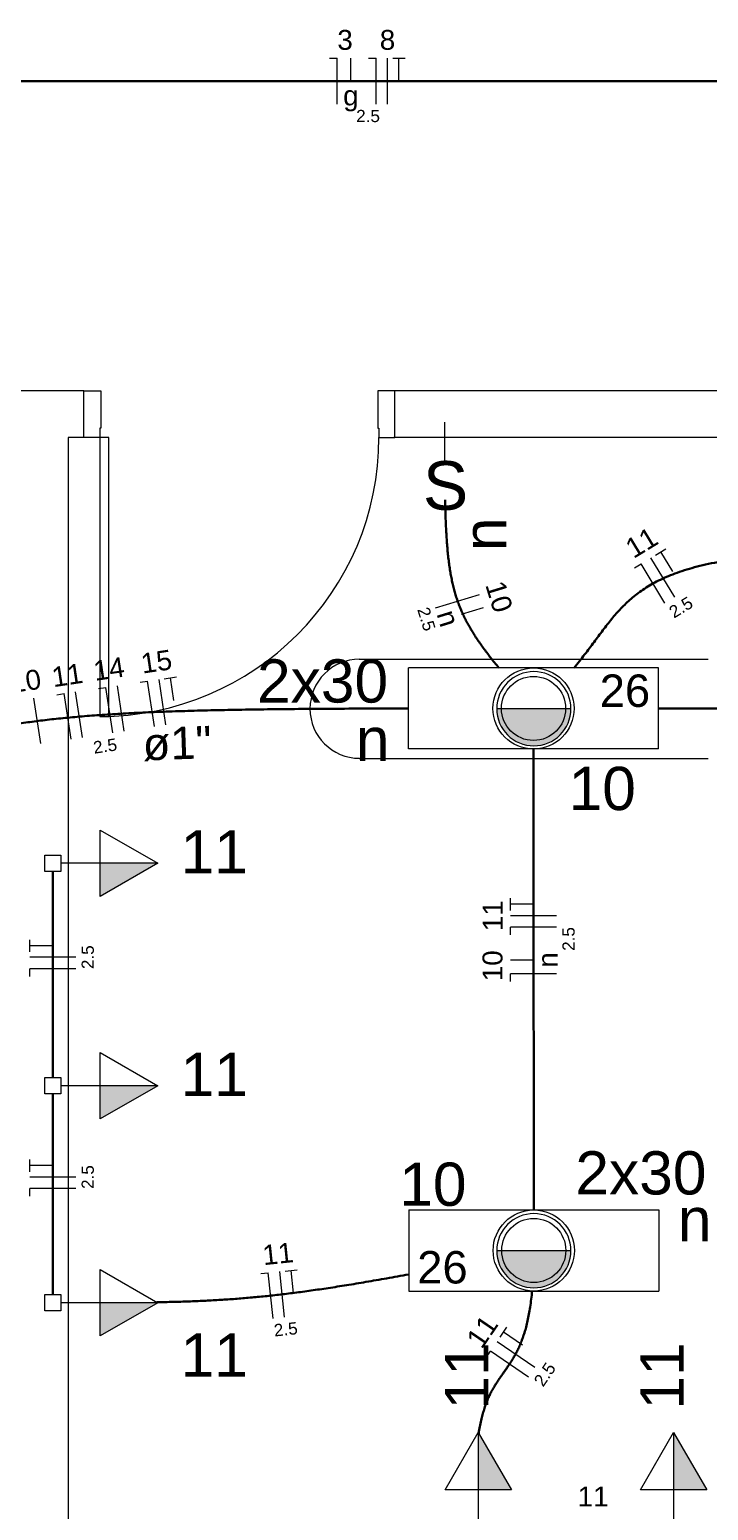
# Model space of a CAD drawing. Header units: millimetres. Extents: x 0 to 356, y -3 to 174.
# Drawn here: x 63.23 to 67.66, y 23.16 to 32.83 of the extents above; entities that cross this region are included whole.
import ezdxf

# ---------------------------------------------------------------- set-up
doc = ezdxf.new("R2010")
doc.units = ezdxf.units.MM
doc.header["$LTSCALE"] = 0.5
doc.header["$MEASUREMENT"] = 0
doc.linetypes.add('DOT2', pattern=[3.175, 0, -3.175])
for name, color, linetype, lineweight in [('Arquitetura', 8, 'Continuous', 5), ('EL-Condutos', 4, 'Continuous', 30), ('EL-Fios', 9, 'Continuous', 20), ('EL-Textos condutos', 7, 'Continuous', 20), ('EL-Textos fios', 7, 'Continuous', 20), ('EL-Textos pontos', 5, 'Continuous', 20), ('P-SIMBOL', 5, 'Continuous', 20)]:
    doc.layers.add(name, color=color, linetype=linetype, lineweight=lineweight)
doc.styles.add('Arial', font='arial.ttf')

msp = doc.modelspace()

# ---------------------------------------------------------------- hatches: boundary and pattern name
at = {"layer": 'Arquitetura', "linetype": 'Continuous'}
for points in [[(66.519, 28.153), (66.54, 28.154), (66.561, 28.157), (66.581, 28.161), (66.602, 28.168), (66.621, 28.176), (66.64, 28.185), (66.658, 28.197), (66.674, 28.21), (66.69, 28.224), (66.704, 28.239), (66.717, 28.256), (66.728, 28.274), (66.738, 28.293), (66.746, 28.312), (66.753, 28.332), (66.757, 28.353), (66.76, 28.374), (66.761, 28.395), (66.761, 28.396), (66.761, 28.396), (66.761, 28.396), (66.761, 28.396), (66.761, 28.396), (66.761, 28.396), (66.761, 28.396), (66.761, 28.396), (66.761, 28.396), (66.761, 28.396), (66.761, 28.396), (66.761, 28.396), (66.761, 28.396), (66.761, 28.396), (66.761, 28.396), (66.761, 28.396), (66.761, 28.396), (66.761, 28.396), (66.761, 28.396), (66.761, 28.396), (66.761, 28.396), (66.761, 28.396), (66.761, 28.396), (66.761, 28.396), (66.761, 28.396), (66.761, 28.396), (66.761, 28.396), (66.761, 28.396), (66.761, 28.396), (66.761, 28.396), (66.761, 28.396), (66.761, 28.396), (66.761, 28.396), (66.761, 28.396), (66.761, 28.396), (66.761, 28.396), (66.761, 28.396), (66.761, 28.396), (66.761, 28.396), (66.761, 28.396), (66.761, 28.396), (66.761, 28.396), (66.761, 28.396), (66.761, 28.396), (66.761, 28.396), (66.761, 28.396), (66.761, 28.396), (66.761, 28.396), (66.761, 28.396), (66.761, 28.396), (66.761, 28.396), (66.761, 28.396), (66.761, 28.396), (66.761, 28.396), (66.761, 28.396), (66.761, 28.396), (66.761, 28.396), (66.761, 28.396), (66.761, 28.396), (66.761, 28.396), (66.761, 28.396), (66.761, 28.396), (66.761, 28.396), (66.761, 28.396), (66.761, 28.396), (66.761, 28.396), (66.761, 28.396), (66.761, 28.396), (66.761, 28.396), (66.761, 28.396), (66.761, 28.396), (66.761, 28.396), (66.761, 28.396), (66.276, 28.397), (66.276, 28.396), (66.276, 28.396), (66.276, 28.396), (66.276, 28.396), (66.276, 28.396), (66.276, 28.396), (66.276, 28.396), (66.276, 28.396), (66.276, 28.396), (66.276, 28.396), (66.276, 28.396), (66.276, 28.396), (66.276, 28.396), (66.276, 28.396), (66.276, 28.396), (66.276, 28.396), (66.276, 28.396), (66.276, 28.396), (66.276, 28.396), (66.276, 28.396), (66.276, 28.396), (66.276, 28.396), (66.276, 28.396), (66.276, 28.396), (66.276, 28.396), (66.276, 28.396), (66.276, 28.396), (66.276, 28.396), (66.276, 28.396), (66.276, 28.396), (66.276, 28.396), (66.276, 28.396), (66.276, 28.396), (66.276, 28.396), (66.276, 28.396), (66.276, 28.396), (66.276, 28.396), (66.276, 28.396), (66.276, 28.396), (66.276, 28.396), (66.276, 28.396), (66.276, 28.396), (66.276, 28.396), (66.276, 28.396), (66.276, 28.396), (66.276, 28.396), (66.276, 28.396), (66.276, 28.396), (66.276, 28.396), (66.276, 28.396), (66.276, 28.396), (66.276, 28.396), (66.276, 28.396), (66.276, 28.396), (66.276, 28.396), (66.276, 28.396), (66.276, 28.396), (66.276, 28.396), (66.276, 28.396), (66.276, 28.396), (66.276, 28.396), (66.276, 28.396), (66.276, 28.396), (66.276, 28.396), (66.276, 28.396), (66.276, 28.396), (66.276, 28.396), (66.276, 28.396), (66.276, 28.396), (66.276, 28.396), (66.276, 28.396), (66.276, 28.396), (66.276, 28.396), (66.276, 28.395), (66.277, 28.374), (66.28, 28.353), (66.285, 28.332), (66.291, 28.312), (66.299, 28.293), (66.309, 28.274), (66.32, 28.256), (66.333, 28.239), (66.347, 28.224), (66.363, 28.21), (66.38, 28.197), (66.398, 28.185), (66.416, 28.176), (66.436, 28.168), (66.456, 28.161), (66.477, 28.157), (66.498, 28.154), (66.519, 28.153), (66.519, 28.153)], [(66.519, 24.613), (66.54, 24.614), (66.561, 24.617), (66.581, 24.621), (66.602, 24.628), (66.621, 24.636), (66.64, 24.645), (66.658, 24.657), (66.674, 24.67), (66.69, 24.684), (66.704, 24.699), (66.717, 24.716), (66.728, 24.734), (66.738, 24.753), (66.746, 24.772), (66.753, 24.792), (66.757, 24.813), (66.76, 24.834), (66.761, 24.855), (66.761, 24.856), (66.761, 24.856), (66.761, 24.856), (66.761, 24.856), (66.761, 24.856), (66.761, 24.856), (66.761, 24.856), (66.761, 24.856), (66.761, 24.856), (66.761, 24.856), (66.761, 24.856), (66.761, 24.856), (66.761, 24.856), (66.761, 24.856), (66.761, 24.856), (66.761, 24.856), (66.761, 24.856), (66.761, 24.856), (66.761, 24.856), (66.761, 24.856), (66.761, 24.856), (66.761, 24.856), (66.761, 24.856), (66.761, 24.856), (66.761, 24.856), (66.761, 24.856), (66.761, 24.856), (66.761, 24.856), (66.761, 24.856), (66.761, 24.856), (66.761, 24.856), (66.761, 24.856), (66.761, 24.856), (66.761, 24.856), (66.761, 24.856), (66.761, 24.856), (66.761, 24.856), (66.761, 24.856), (66.761, 24.856), (66.761, 24.856), (66.761, 24.856), (66.761, 24.856), (66.761, 24.856), (66.761, 24.856), (66.761, 24.856), (66.761, 24.856), (66.761, 24.856), (66.761, 24.856), (66.761, 24.856), (66.761, 24.856), (66.761, 24.856), (66.761, 24.856), (66.761, 24.856), (66.761, 24.856), (66.761, 24.856), (66.761, 24.856), (66.761, 24.856), (66.761, 24.856), (66.761, 24.856), (66.761, 24.856), (66.761, 24.856), (66.761, 24.856), (66.761, 24.856), (66.761, 24.856), (66.761, 24.856), (66.761, 24.856), (66.761, 24.856), (66.761, 24.856), (66.761, 24.856), (66.761, 24.856), (66.761, 24.856), (66.761, 24.856), (66.761, 24.856), (66.276, 24.857), (66.276, 24.856), (66.276, 24.856), (66.276, 24.856), (66.276, 24.856), (66.276, 24.856), (66.276, 24.856), (66.276, 24.856), (66.276, 24.856), (66.276, 24.856), (66.276, 24.856), (66.276, 24.856), (66.276, 24.856), (66.276, 24.856), (66.276, 24.856), (66.276, 24.856), (66.276, 24.856), (66.276, 24.856), (66.276, 24.856), (66.276, 24.856), (66.276, 24.856), (66.276, 24.856), (66.276, 24.856), (66.276, 24.856), (66.276, 24.856), (66.276, 24.856), (66.276, 24.856), (66.276, 24.856), (66.276, 24.856), (66.276, 24.856), (66.276, 24.856), (66.276, 24.856), (66.276, 24.856), (66.276, 24.856), (66.276, 24.856), (66.276, 24.856), (66.276, 24.856), (66.276, 24.856), (66.276, 24.856), (66.276, 24.856), (66.276, 24.856), (66.276, 24.856), (66.276, 24.856), (66.276, 24.856), (66.276, 24.856), (66.276, 24.856), (66.276, 24.856), (66.276, 24.856), (66.276, 24.856), (66.276, 24.856), (66.276, 24.856), (66.276, 24.856), (66.276, 24.856), (66.276, 24.856), (66.276, 24.856), (66.276, 24.856), (66.276, 24.856), (66.276, 24.856), (66.276, 24.856), (66.276, 24.856), (66.276, 24.856), (66.276, 24.856), (66.276, 24.856), (66.276, 24.856), (66.276, 24.856), (66.276, 24.856), (66.276, 24.856), (66.276, 24.856), (66.276, 24.856), (66.276, 24.856), (66.276, 24.856), (66.276, 24.856), (66.276, 24.856), (66.276, 24.856), (66.276, 24.855), (66.277, 24.834), (66.28, 24.813), (66.285, 24.792), (66.291, 24.772), (66.299, 24.753), (66.309, 24.734), (66.32, 24.716), (66.333, 24.699), (66.347, 24.684), (66.363, 24.67), (66.38, 24.657), (66.398, 24.645), (66.416, 24.636), (66.436, 24.628), (66.456, 24.621), (66.477, 24.617), (66.498, 24.614), (66.519, 24.613), (66.519, 24.613)]]:
    msp.add_hatch(color=256, dxfattribs=at).paths.add_polyline_path(points)
at = {"layer": 'P-SIMBOL', "linetype": 'Continuous'}
for points in [[(63.6891, 27.3856), (64.0641, 27.3856), (63.6891, 27.1691)], [(63.6891, 25.9326), (64.0641, 25.9326), (63.6891, 25.7161)], [(63.6891, 24.515), (64.0641, 24.515), (63.6891, 24.2985)], [(66.1562, 23.292), (66.1562, 23.6671), (66.3727, 23.2921)], [(67.4308, 23.292), (67.4308, 23.6671), (67.6473, 23.2921)]]:
    msp.add_hatch(color=256, dxfattribs=at).paths.add_polyline_path(points)

# ---------------------------------------------------------------- linework, layer by layer
at = {"layer": 'Arquitetura'}
for p, q in [((63.583, 30.471), (59.434, 30.471)), ((72.592, 30.471), (65.606, 30.471)), ((63.583, 30.167), (63.48, 30.167)), ((63.48, 30.167), (63.48, 23.083)), ((69.15, 30.167), (65.606, 30.167)), ((65.38, 28.719), (67.657, 28.719)), ((66.276, 28.397), (66.517, 28.397)), ((66.276, 28.397), (66.517, 28.397)), ((66.276, 28.397), (66.761, 28.397)), ((66.517, 28.397), (66.761, 28.397)), ((65.38, 28.071), (67.657, 28.071)), ((66.276, 24.857), (66.517, 24.857)), ((66.276, 24.857), (66.517, 24.857)), ((66.276, 24.857), (66.761, 24.857)), ((66.517, 24.857), (66.761, 24.857))]:
    msp.add_line(p, q, dxfattribs=at)
for points in [[(63.583, 30.167), (63.583, 30.471), (63.694, 30.471), (63.694, 30.227), (63.686, 30.227), (63.686, 30.167), (63.583, 30.167)], [(65.611, 30.167), (65.611, 30.471), (65.5, 30.471), (65.5, 30.227), (65.508, 30.227), (65.508, 30.167), (65.611, 30.167)], [(63.746, 30.167), (63.686, 30.167), (63.686, 28.345), (63.746, 28.345), (63.746, 30.167)]]:
    msp.add_lwpolyline(points, dxfattribs=at)
for centre, radius, start, end in [((63.686, 30.167), 1.8225, 270, 0), ((65.382, 28.395), 0.3238, 90.0054, 180.003), ((66.519, 28.395), 0.2423, 90, 180), ((66.519, 28.395), 0.2423, 0, 90), ((65.382, 28.395), 0.3238, 180.003, 270), ((66.519, 28.395), 0.2423, 180, 270), ((66.519, 28.395), 0.2423, 270, 0), ((66.519, 24.855), 0.2423, 90, 180), ((66.519, 24.855), 0.2423, 0, 90), ((66.519, 24.855), 0.2423, 180, 270), ((66.519, 24.855), 0.2423, 270, 0)]:
    msp.add_arc(centre, radius, start, end, dxfattribs=at)
at = {"layer": 'EL-Condutos', "linetype": 'Continuous'}
for points in [[(68.9408, 32.4941), (68.6, 32.4941), (68.278, 32.4942), (67.9736, 32.4942), (67.6854, 32.4942), (67.412, 32.4943), (67.1521, 32.4943), (66.9043, 32.4943), (66.6674, 32.4943), (66.4399, 32.4944), (66.2204, 32.4944), (66.0078, 32.4944), (65.8005, 32.4944), (65.5972, 32.4945), (65.3967, 32.4945), (65.1975, 32.4945), (64.9983, 32.4945), (64.7978, 32.4945), (64.5945, 32.4946), (64.3872, 32.4946), (64.1746, 32.4946), (63.9551, 32.4946), (63.7276, 32.4947), (63.4907, 32.4947), (63.2429, 32.4947), (62.983, 32.4947), (62.7096, 32.4948), (62.4214, 32.4948), (62.117, 32.4948), (61.795, 32.4949), (61.4542, 32.4949)], [(66.2906, 28.6621), (66.263, 28.6962), (66.2369, 28.7292), (66.2122, 28.7614), (66.1889, 28.7927), (66.167, 28.8234), (66.1463, 28.8536), (66.127, 28.8834), (66.1089, 28.913), (66.092, 28.9424), (66.0762, 28.9718), (66.0615, 29.0014), (66.0479, 29.0312), (66.0354, 29.0614), (66.0238, 29.0921), (66.0132, 29.1235), (66.0035, 29.1556), (65.9947, 29.1886), (65.9867, 29.2227), (65.9794, 29.258), (65.973, 29.2945), (65.9672, 29.3325), (65.9621, 29.372), (65.9576, 29.4132), (65.9537, 29.4562), (65.9503, 29.5012), (65.9475, 29.5482), (65.9451, 29.5974), (65.9431, 29.649), (65.9415, 29.703), (65.9403, 29.7597)], [(66.7818, 28.6626), (66.8171, 28.7059), (66.8502, 28.7483), (66.8817, 28.7898), (66.9117, 28.8302), (66.9409, 28.8696), (66.9696, 28.9079), (66.9982, 28.9452), (67.0272, 28.9813), (67.0569, 29.0162), (67.0877, 29.0499), (67.1201, 29.0824), (67.1545, 29.1136), (67.1912, 29.1435), (67.2308, 29.1721), (67.2736, 29.1993), (67.32, 29.2252), (67.3705, 29.2496), (67.4254, 29.2725), (67.4852, 29.2939), (67.5503, 29.3138), (67.621, 29.3321), (67.6979, 29.3489), (67.7812, 29.364), (67.8715, 29.3774), (67.9692, 29.3891), (68.0745, 29.3992), (68.1881, 29.4074), (68.3102, 29.4139), (68.4413, 29.4185), (68.5818, 29.4213)], [(61.7146, 27.8144), (61.824, 27.8657), (61.9291, 27.914), (62.0305, 27.9592), (62.1287, 28.0015), (62.2245, 28.041), (62.3185, 28.0778), (62.4114, 28.1119), (62.5037, 28.1436), (62.5961, 28.1728), (62.6893, 28.1996), (62.7839, 28.2242), (62.8805, 28.2467), (62.9798, 28.2672), (63.0824, 28.2857), (63.189, 28.3023), (63.3001, 28.3172), (63.4165, 28.3305), (63.5388, 28.3422), (63.6675, 28.3524), (63.8035, 28.3613), (63.9472, 28.3689), (64.0993, 28.3754), (64.2605, 28.3807), (64.4315, 28.3851), (64.6127, 28.3887), (64.805, 28.3914), (65.0089, 28.3935), (65.2251, 28.395), (65.4542, 28.396), (65.6968, 28.3966)], [(71.473, 28.3966), (71.292, 28.3966), (71.12, 28.3966), (70.9562, 28.3966), (70.8, 28.3966), (70.6508, 28.3966), (70.5079, 28.3966), (70.3708, 28.3966), (70.2387, 28.3966), (70.1111, 28.3967), (69.9873, 28.3967), (69.8667, 28.3967), (69.7486, 28.3967), (69.6324, 28.3967), (69.5175, 28.3967), (69.4032, 28.3967), (69.2889, 28.3967), (69.174, 28.3967), (69.0579, 28.3967), (68.9398, 28.3968), (68.8191, 28.3968), (68.6953, 28.3968), (68.5677, 28.3968), (68.4357, 28.3968), (68.2985, 28.3968), (68.1557, 28.3968), (68.0065, 28.3968), (67.8503, 28.3969), (67.6865, 28.3969), (67.5144, 28.3969), (67.3335, 28.3969)], [(66.5171, 28.1336), (66.5172, 27.995), (66.5172, 27.8642), (66.5173, 27.7407), (66.5173, 27.6241), (66.5174, 27.5136), (66.5174, 27.4088), (66.5175, 27.3091), (66.5175, 27.214), (66.5176, 27.1227), (66.5176, 27.0349), (66.5176, 26.9499), (66.5177, 26.8671), (66.5177, 26.7861), (66.5178, 26.7061), (66.5178, 26.6268), (66.5178, 26.5474), (66.5179, 26.4675), (66.5179, 26.3864), (66.5179, 26.3037), (66.518, 26.2187), (66.518, 26.1308), (66.518, 26.0396), (66.5181, 25.9444), (66.5181, 25.8447), (66.5181, 25.7399), (66.5182, 25.6295), (66.5182, 25.5128), (66.5183, 25.3894), (66.5183, 25.2586), (66.5184, 25.1199)], [(63.38, 27.3336), (63.38, 27.2698), (63.38, 27.21), (63.38, 27.1537), (63.38, 27.1008), (63.38, 27.0509), (63.38, 27.0038), (63.38, 26.9592), (63.38, 26.9168), (63.38, 26.8764), (63.38, 26.8376), (63.38, 26.8003), (63.38, 26.764), (63.38, 26.7286), (63.38, 26.6937), (63.38, 26.6591), (63.38, 26.6245), (63.38, 26.5896), (63.38, 26.5542), (63.38, 26.5179), (63.38, 26.4806), (63.38, 26.4418), (63.38, 26.4014), (63.38, 26.359), (63.38, 26.3144), (63.38, 26.2673), (63.38, 26.2174), (63.38, 26.1645), (63.38, 26.1082), (63.38, 26.0484), (63.38, 25.9846)], [(63.38, 25.8796), (63.38, 25.8177), (63.38, 25.7595), (63.38, 25.7049), (63.38, 25.6534), (63.38, 25.6049), (63.38, 25.5592), (63.38, 25.5158), (63.38, 25.4746), (63.38, 25.4353), (63.38, 25.3976), (63.38, 25.3612), (63.38, 25.3259), (63.38, 25.2914), (63.38, 25.2575), (63.38, 25.2238), (63.38, 25.1901), (63.38, 25.1562), (63.38, 25.1217), (63.38, 25.0864), (63.38, 25.05), (63.38, 25.0123), (63.38, 24.973), (63.38, 24.9318), (63.38, 24.8884), (63.38, 24.8427), (63.38, 24.7942), (63.38, 24.7427), (63.38, 24.6881), (63.38, 24.6299), (63.38, 24.568)], [(65.7028, 24.7002), (65.6294, 24.687), (65.5584, 24.6743), (65.4898, 24.6623), (65.4235, 24.6509), (65.3592, 24.6401), (65.2968, 24.6299), (65.2363, 24.6203), (65.1776, 24.6112), (65.1203, 24.6027), (65.0646, 24.5947), (65.0102, 24.5871), (64.9569, 24.5801), (64.9048, 24.5736), (64.8535, 24.5675), (64.8031, 24.5618), (64.7534, 24.5566), (64.7043, 24.5517), (64.6556, 24.5473), (64.6072, 24.5432), (64.5589, 24.5395), (64.5108, 24.5361), (64.4625, 24.5331), (64.4141, 24.5304), (64.3653, 24.5279), (64.3161, 24.5257), (64.2663, 24.5238), (64.2158, 24.5221), (64.1645, 24.5207), (64.1122, 24.5195), (64.0588, 24.5184)], [(66.1593, 23.6621), (66.1666, 23.7061), (66.175, 23.7466), (66.1842, 23.784), (66.1943, 23.8185), (66.2052, 23.8503), (66.2167, 23.8798), (66.2289, 23.9072), (66.2416, 23.9328), (66.2548, 23.9568), (66.2684, 23.9796), (66.2823, 24.0014), (66.2964, 24.0225), (66.3107, 24.0431), (66.3251, 24.0636), (66.3396, 24.0842), (66.3539, 24.1052), (66.3682, 24.1269), (66.3822, 24.1494), (66.396, 24.1732), (66.4094, 24.1985), (66.4224, 24.2255), (66.4349, 24.2545), (66.4468, 24.2858), (66.4581, 24.3197), (66.4686, 24.3565), (66.4784, 24.3964), (66.4872, 24.4397), (66.4952, 24.4866), (66.502, 24.5375), (66.5078, 24.5926)]]:
    msp.add_spline(points, degree=3, dxfattribs=at)
at = {"layer": 'EL-Condutos', "linetype": 'DOT2', "ltscale": 0.05}
msp.add_spline([(66.2624, 13.472), (63.8219, 14.0641), (59.986, 15.048), (59.1578, 16.2722), (58.6039, 16.7279), (58.226, 17.0514), (58.225, 17.0537), (57.8583, 17.5174), (57.6596, 18.0474), (57.4697, 18.5535), (57.2873, 19.0398), (57.1108, 19.5103), (56.9388, 19.9688), (56.7697, 20.4194), (56.6022, 20.8661), (56.4346, 21.3128), (56.2656, 21.7634), (56.0936, 22.222), (55.9171, 22.6924), (55.7347, 23.1787), (55.5448, 23.6849), (55.346, 24.2148), (55.1368, 24.7725), (54.9157, 25.3619), (54.6812, 25.987), (54.4319, 26.6517), (54.1662, 27.36), (53.8826, 28.1159), (53.5797, 28.9234), (53.256, 29.7863)], degree=3, dxfattribs=at)
at = {"layer": 'EL-Fios'}
for p, q in [((65.185, 32.6445), (65.235, 32.6445)), ((65.235, 32.3445), (65.235, 32.6445)), ((65.3245, 32.4945), (65.3245, 32.6445)), ((65.439, 32.6445), (65.489, 32.6445)), ((65.489, 32.3445), (65.489, 32.6445)), ((65.564, 32.3445), (65.564, 32.6445)), ((65.599, 32.6445), (65.679, 32.6445)), ((65.639, 32.4945), (65.639, 32.6445)), ((67.313, 29.3988), (67.3814, 29.4403)), ((67.4251, 29.2914), (67.3472, 29.4196)), ((67.1763, 29.3158), (67.219, 29.3417)), ((67.3747, 29.0853), (67.219, 29.3417)), ((67.4388, 29.1242), (67.2831, 29.3807)), ((65.8777, 29.0535), (66.1644, 29.142)), ((66.0474, 29.0122), (66.1908, 29.0564)), ((63.6773, 28.527), (63.7267, 28.5344)), ((63.771, 28.2376), (63.7267, 28.5344)), ((63.8452, 28.2487), (63.8009, 28.5454)), ((63.9492, 28.5676), (63.9987, 28.575)), ((64.043, 28.2783), (63.9987, 28.575)), ((64.1172, 28.2893), (64.0729, 28.5861)), ((64.1075, 28.5912), (64.1866, 28.603)), ((64.1692, 28.4488), (64.147, 28.5971)), ((63.3012, 28.1675), (63.2569, 28.4642)), ((63.4053, 28.4863), (63.4547, 28.4937)), ((63.499, 28.197), (63.4547, 28.4937)), ((63.5732, 28.2081), (63.5289, 28.5048)), ((66.3678, 27.0782), (66.3678, 27.1582)), ((66.5177, 27.1182), (66.3678, 27.1182)), ((66.6677, 27.0432), (66.3678, 27.0432)), ((66.6677, 26.9682), (66.3678, 26.9682)), ((66.3678, 26.9182), (66.3678, 26.9682)), ((63.23, 26.8066), (63.23, 26.8866)), ((63.38, 26.8466), (63.23, 26.8466)), ((63.53, 26.7716), (63.23, 26.7716)), ((63.53, 26.6966), (63.23, 26.6966)), ((63.23, 26.6466), (63.23, 26.6966)), ((66.5178, 26.7538), (66.3678, 26.7538)), ((66.6677, 26.6643), (66.3678, 26.6643)), ((66.3678, 26.6142), (66.3678, 26.6643)), ((63.23, 25.3713), (63.23, 25.4513)), ((63.38, 25.4113), (63.23, 25.4113)), ((63.53, 25.3363), (63.23, 25.3363)), ((63.53, 25.2613), (63.23, 25.2613)), ((63.23, 25.2113), (63.23, 25.2613)), ((64.7365, 24.7056), (64.7863, 24.7108)), ((64.8172, 24.4124), (64.7863, 24.7108)), ((64.8918, 24.4201), (64.8609, 24.7185)), ((64.8957, 24.7221), (64.9753, 24.7303)), ((64.9509, 24.577), (64.9355, 24.7262)), ((66.2986, 24.2897), (66.3438, 24.3557)), ((66.4449, 24.2378), (66.3212, 24.3227)), ((66.2081, 24.1577), (66.2364, 24.199)), ((66.4838, 24.0293), (66.2364, 24.199)), ((66.5262, 24.0912), (66.2788, 24.2608))]:
    msp.add_line(p, q, dxfattribs=at)
at = {"layer": 'P-SIMBOL'}
for p, q in [((65.9376, 30.01), (65.9376, 30.267)), ((65.701, 28.132), (65.701, 28.662)), ((67.333, 28.662), (65.701, 28.662)), ((67.333, 28.132), (67.333, 28.662)), ((67.333, 28.132), (65.701, 28.132)), ((63.6891, 27.6021), (64.0641, 27.3856)), ((63.6891, 27.1691), (63.6891, 27.6021)), ((63.327, 27.3326), (63.327, 27.4386)), ((63.327, 27.4386), (63.433, 27.4386)), ((63.433, 27.4386), (63.433, 27.3326)), ((63.6891, 27.3856), (63.433, 27.3856)), ((64.0641, 27.3856), (63.6891, 27.3856)), ((64.0641, 27.3856), (63.6891, 27.1691)), ((63.433, 27.3326), (63.327, 27.3326)), ((63.6891, 26.1491), (64.0641, 25.9326)), ((63.6891, 25.7161), (63.6891, 26.1491)), ((63.327, 25.8796), (63.327, 25.9856)), ((63.327, 25.9856), (63.433, 25.9856)), ((63.433, 25.9856), (63.433, 25.8796)), ((63.6891, 25.9326), (63.433, 25.9326)), ((64.0641, 25.9326), (63.6891, 25.9326)), ((64.0641, 25.9326), (63.6891, 25.7161)), ((63.433, 25.8796), (63.327, 25.8796)), ((65.7025, 25.1215), (67.3345, 25.1215)), ((65.7025, 25.1215), (65.7025, 24.5915)), ((67.3345, 25.1215), (67.3345, 24.5915)), ((63.6891, 24.7315), (64.0641, 24.515)), ((63.6891, 24.2985), (63.6891, 24.7315)), ((63.327, 24.462), (63.327, 24.5681)), ((63.327, 24.5681), (63.433, 24.5681)), ((63.433, 24.5681), (63.433, 24.462)), ((65.7025, 24.5915), (67.3345, 24.5915)), ((63.6891, 24.515), (63.433, 24.515)), ((64.0641, 24.515), (63.6891, 24.515)), ((64.0641, 24.515), (63.6891, 24.2985)), ((63.433, 24.462), (63.327, 24.462)), ((65.9397, 23.2921), (66.1562, 23.6671)), ((66.1562, 23.6671), (66.1562, 23.2921)), ((66.1562, 23.6671), (66.3727, 23.2921)), ((67.2143, 23.2921), (67.4308, 23.6671)), ((67.4308, 23.6671), (67.4308, 23.2921)), ((67.4308, 23.6671), (67.6473, 23.2921)), ((66.3727, 23.2921), (65.9397, 23.2921)), ((66.1562, 23.2921), (66.1562, 23.036)), ((67.6473, 23.2921), (67.2143, 23.2921)), ((67.4308, 23.2921), (67.4308, 23.036))]:
    msp.add_line(p, q, dxfattribs=at)
for centre, radius in [((66.517, 28.397), 0.265), ((66.517, 28.397), 0.2092), ((66.5185, 24.8565), 0.265), ((66.5185, 24.8565), 0.2092)]:
    msp.add_circle(centre, radius, dxfattribs=at)

# ---------------------------------------------------------------- texts
at = {"layer": 'EL-Textos condutos', "insert": (64.1946, 28.0589), "char_height": 0.2118, "width": 0.76248, "attachment_point": 8, "rotation": 1.94806, "line_spacing_factor": 0.798, "style": 'Arial'}
msp.add_mtext('ø1"', dxfattribs=at)
at = {"layer": 'EL-Textos fios', "attachment_point": 8, "line_spacing_factor": 0.798, "style": 'Arial'}
for s, insert, char_height, width in [('3', (65.287, 32.6969), 0.13, 0.156), ('8', (65.564, 32.6969), 0.13, 0.156), ('g', (65.325, 32.296), 0.13, 0.156), ('2.5', (65.437, 32.2254), 0.08, 0.288), ('11', (66.906, 23.1849), 0.13, 0.312)]:
    msp.add_mtext(s, dxfattribs=dict(at, insert=insert, char_height=char_height, width=width))
for s, insert, char_height, width, rotation in [('11', (67.2557, 29.4247), 0.13, 0.312, 31.27204), ('10', (66.229, 29.1076), 0.13, 0.312, 287.14926), ('2.5', (67.5003, 29.0226), 0.08, 0.288, 31.27204), ('2.5', (65.7792, 28.9688), 0.08, 0.288, 287.14926), ('n', (65.898, 28.9666), 0.13, 0.156, 287.14926), ('14', (63.7557, 28.5914), 0.13, 0.312, 8.49123), ('15', (64.0657, 28.6374), 0.13, 0.312, 8.49123), ('10', (63.2117, 28.5104), 0.13, 0.312, 8.49123), ('11', (63.4837, 28.5504), 0.13, 0.312, 8.49123), ('2.5', (63.7271, 28.1111), 0.08, 0.288, 8.49123), ('11', (66.3161, 27.043), 0.13, 0.312, 90.00021), ('2.5', (66.7866, 26.891), 0.08, 0.288, 90.00021), ('2.5', (63.6486, 26.772), 0.08, 0.288, 90.00021), ('10', (66.3161, 26.716), 0.13, 0.312, 90.00021), ('n', (66.6741, 26.754), 0.13, 0.156, 90.00021), ('2.5', (63.6486, 25.336), 0.08, 0.288, 90.00021), ('11', (64.8556, 24.7707), 0.13, 0.312, 5.90719), ('2.5', (64.9043, 24.3013), 0.08, 0.288, 5.90719), ('11', (66.2356, 24.2903), 0.13, 0.312, 55.55972), ('2.5', (66.6242, 24.0239), 0.08, 0.288, 55.55972)]:
    msp.add_mtext(s, dxfattribs=dict(at, insert=insert, char_height=char_height, width=width, rotation=rotation))
at = {"layer": 'EL-Textos pontos', "char_height": 0.2824, "attachment_point": 8, "rotation": 90.00021, "line_spacing_factor": 0.798, "style": 'Arial'}
for s, insert, width in [('n', (66.3398, 29.534), 0.33888), ('11', (66.2218, 24.037), 0.67776), ('11', (67.4968, 24.037), 0.67776)]:
    msp.add_mtext(s, dxfattribs=dict(at, insert=insert, width=width))
at = {"layer": 'EL-Textos pontos', "char_height": 0.2824, "line_spacing_factor": 0.798, "style": 'Arial'}
for s, insert, width, attachment_point in [('2x30', (65.568, 28.4312), 1.35552, 9), ('n', (65.577, 28.0532), 0.33888, 9), ('10', (67.185, 27.7292), 0.67776, 9), ('11', (64.433, 27.3192), 0.67776, 8), ('11', (64.433, 25.8662), 0.67776, 8), ('2x30', (66.79, 25.2182), 1.35552, 7), ('10', (65.641, 25.1442), 0.67776, 7), ('n', (67.459, 24.9172), 0.33888, 7), ('11', (64.433, 24.0322), 0.67776, 8)]:
    msp.add_mtext(s, dxfattribs=dict(at, insert=insert, width=width, attachment_point=attachment_point))
at = {"layer": 'P-SIMBOL', "line_spacing_factor": 0.798, "style": 'Arial'}
for s, insert, char_height, width, attachment_point in [('S', (66.091, 29.6898), 0.3177, 0.38124, 9), ('26', (67.278, 28.4039), 0.2118, 0.50832, 9), ('26', (65.758, 24.6379), 0.2118, 0.50832, 7)]:
    msp.add_mtext(s, dxfattribs=dict(at, insert=insert, char_height=char_height, width=width, attachment_point=attachment_point))

doc.saveas('drawing.dxf')
